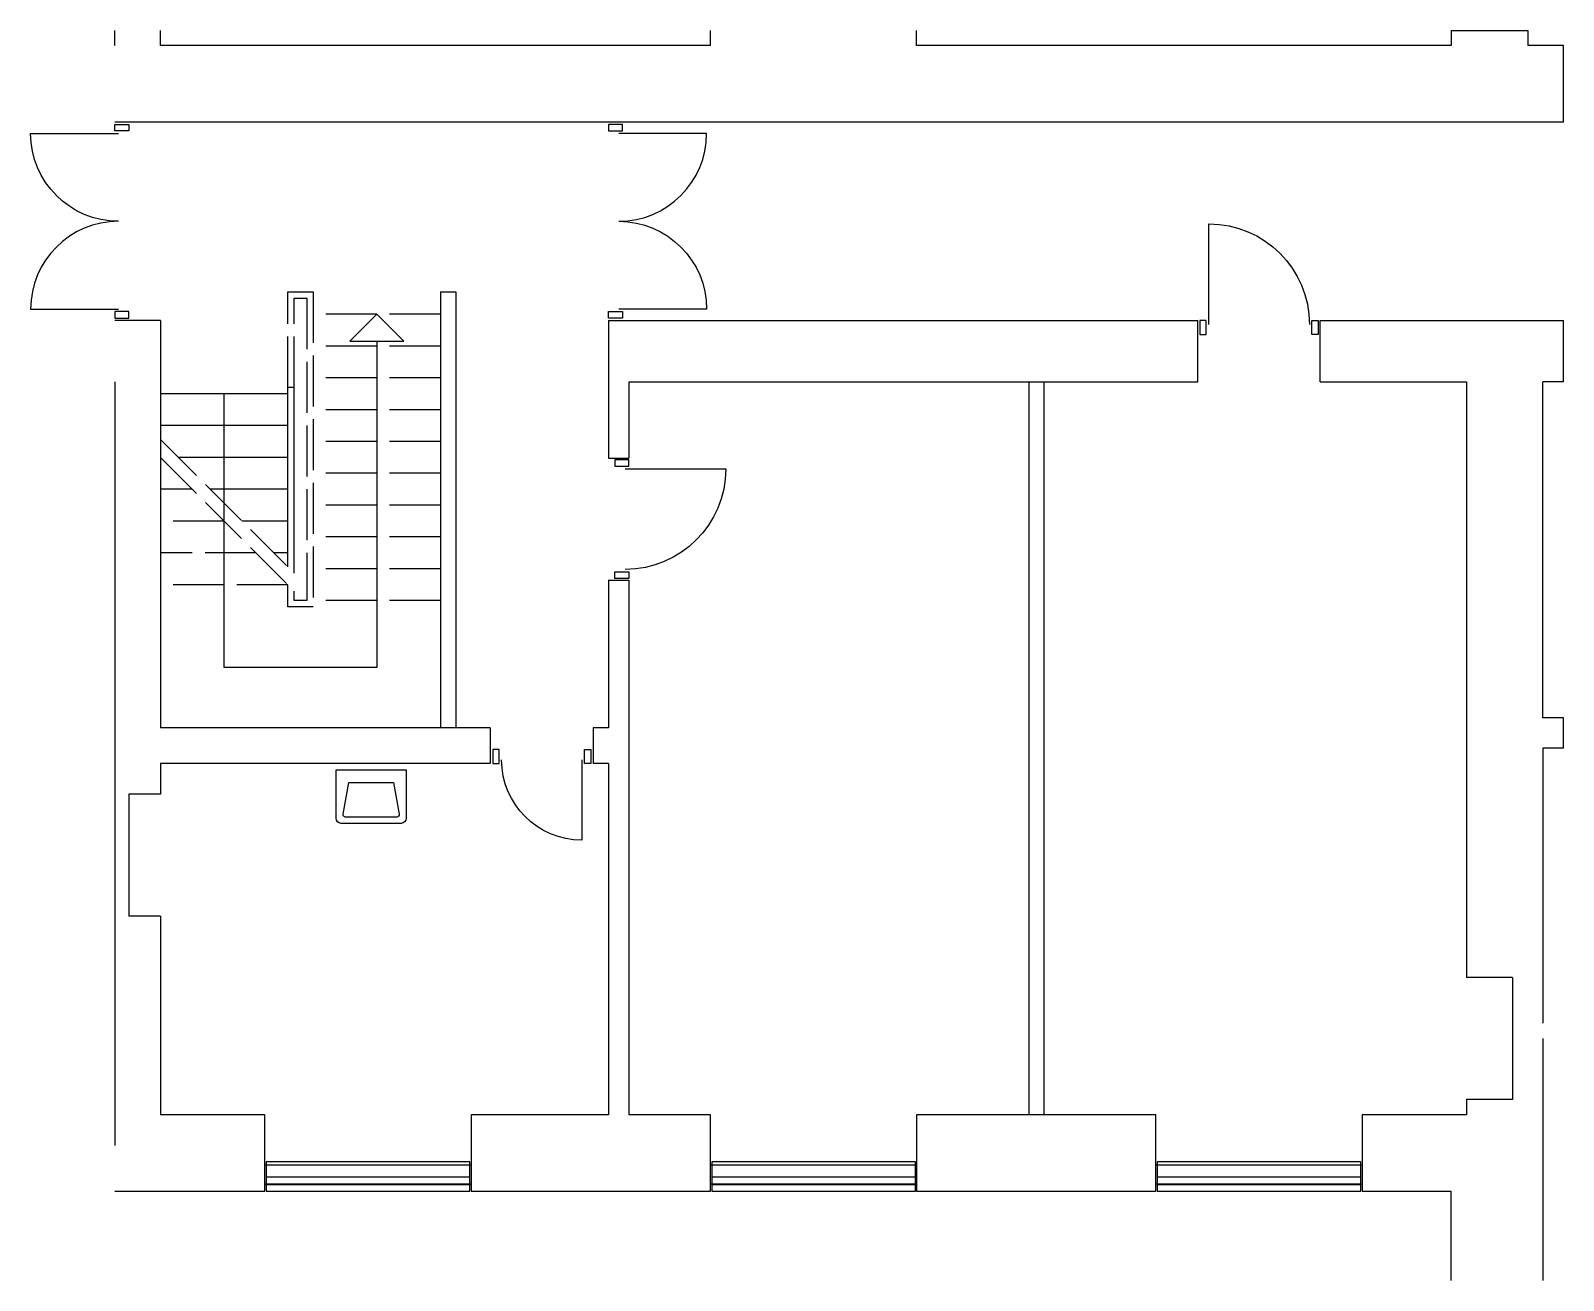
# Model space of a CAD drawing. Header units: millimetres. Extents: x -139133297 to -139121257, y 257886186 to 257896004.
import ezdxf

# ---------------------------------------------------------------- set-up
doc = ezdxf.new("R2010")
doc.units = ezdxf.units.MM
doc.header["$LTSCALE"] = 100
doc.linetypes.add('HIDDEN', pattern=[5, 4, -1])
for name, color, linetype in [('A21----', 7, 'Continuous'), ('A21-B--', 7, 'Continuous'), ('a22--l-', 1, 'Continuous'), ('A22--U-', 3, 'Continuous'), ('A22-U--', 3, 'Continuous'), ('A24----', 1, 'Continuous'), ('A314---', 1, 'Continuous'), ('A314-S-', 8, 'Continuous'), ('A321---', 1, 'Continuous'), ('A59----', 2, 'Continuous')]:
    doc.layers.add(name, color=color, linetype=linetype)

# ---------------------------------------------------------------- blocks, each defined once
blk = doc.blocks.new('V162')
for p, q in [((1610, 110), (9.999999999998181, 110)), ((1610, 50), (9.999999999998181, 50))]:
    blk.add_line(p, q)
blk.add_lwpolyline([(1610.000000000007, 7.276e-12), (1610, 230), (9.999999999998181, 230), (9.999999999998181, -7.276e-12)], close=True)
blk = doc.blocks.new('V162A3')
for p, q in [((1620, 204.9999999999927), (0, 204.9999999999927)), ((1620, 54.99999999998909), (0, 54.99999999998909))]:
    blk.add_line(p, q)
blk = doc.blocks.new('PIL')
for p, q in [((0, 0), (-212.1320343559637, -212.1320343559637)), ((0, 7.276e-12), (212.1320343559637, -212.1320343559564)), ((-212.1320343559637, -212.1320343559637), (212.1320343559746, -212.1320343559637))]:
    blk.add_line(p, q)
blk = doc.blocks.new('D96H')
for points in [[(-945, 110), (-895, 110), (-895, 0), (-945, 0)], [(-15, 0), (-15, 110), (-65, 110), (-65, 0)]]:
    blk.add_lwpolyline(points, close=True)
blk.add_lwpolyline([(-85, 30), (-85, -760, -0.4142135623730951), (-875, 30)], format="xyb")
blk = doc.blocks.new('DD156')
for points in [[(20, 110), (70, 110), (70, 0), (20, 0)], [(1540, 0), (1540, 110), (1490, 110), (1490, 0)]]:
    blk.add_lwpolyline(points, close=True)
for points in [[(779.9999999999964, 30, -0.4142135623730951), (89.99999999999363, -660.0000000000036), (89.99999999999363, 30)], [(779.9999999999973, 30, 0.4142135623730951), (1470, -660.0000000000036), (1470, 30)]]:
    blk.add_lwpolyline(points, format="xyb")
blk = doc.blocks.new('HV')
for points in [[(-235, -470, -0.4142135623730951), (-275, -430), (-275, -50), (275, -50), (275, -430, -0.4142135623730951), (235, -470)], [(-200.9562515292782, -420, -0.4689210488120354), (-220.6218916289799, -396.3582147963461), (-175, -150), (175, -150), (220.6218916289799, -396.3582147963461, -0.4689210488120356), (200.9562515292782, -420)]]:
    blk.add_lwpolyline(points, format="xyb", close=True)
blk = doc.blocks.new('D81H')
for points in [[(-790, 0.0424046834014007), (-740, 0.0424046834014007), (-740, 110.0424046834014), (-790, 110.0424046834014)], [(-70, 110.0424046834014), (-20, 110.0424046834014), (-20, 0.0424046834014007), (-70, 0.0424046834014007)]]:
    blk.add_lwpolyline(points, close=True)
blk.add_lwpolyline([(-90, 28.39798818088457), (-90, -601.6020118191154, -0.4142135623730951), (-720, 28.39798818088457)], format="xyb")

msp = doc.modelspace()

# ---------------------------------------------------------------- linework, layer by layer
msp.add_line((-139122137.2756885, 257896003.8344595), (-139121537.2756885, 257896003.8344595))
at = {"layer": 'A21----'}
for p, q in [((-139121257.2756885, 257895286.1782944), (-139132637.2756885, 257895286.1782944)), ((-139132277.2756885, 257893726.1782944), (-139132637.2756885, 257893726.1782944)), ((-139132277.2756885, 257893726.1782944), (-139132277.2756885, 257890526.1782944)), ((-139132637.2756885, 257893246.1782944), (-139132637.2756885, 257887246.1782944)), ((-139122017.2756885, 257893246.1782944), (-139122017.2756885, 257888566.1782944)), ((-139121417.2756885, 257890606.1782944), (-139121417.2756885, 257893246.1782945)), ((-139121257.2756885, 257890606.1782944), (-139121417.2756885, 257890606.1782944)), ((-139121257.2756885, 257890366.1782944), (-139121257.2756885, 257890606.1782944)), ((-139121417.2756885, 257890366.1782944), (-139121417.2756885, 257888206.1782944)), ((-139121257.2756885, 257890366.1782944), (-139121417.2756885, 257890366.1782944)), ((-139132277.2756885, 257890246.1782944), (-139132277.2756885, 257890006.1782944)), ((-139132277.2756885, 257890006.1782944), (-139132527.2756885, 257890006.1782944)), ((-139132527.2756885, 257890006.1782944), (-139132527.2756885, 257889046.1782944)), ((-139132277.2756885, 257889046.1782944), (-139132527.2756885, 257889046.1782944)), ((-139132277.2756885, 257889046.1782944), (-139132277.2756885, 257887486.1782944)), ((-139121657.2756885, 257888566.1782944), (-139122017.2756885, 257888566.1782944)), ((-139121657.2756885, 257888566.1782944), (-139121657.2756885, 257887606.1782944)), ((-139121417.2756885, 257888086.1782944), (-139121417.2756885, 257886186.1782944)), ((-139121657.2756885, 257887606.1782944), (-139122017.2756885, 257887606.1782944)), ((-139122017.2756885, 257887606.1782944), (-139122017.2756885, 257887486.1782944)), ((-139131457.2756885, 257887486.1782944), (-139132277.2756885, 257887486.1782944)), ((-139131457.2756885, 257886886.1782944), (-139131457.2756885, 257887486.1782944)), ((-139128757.2756885, 257887486.1782944), (-139129837.2756885, 257887486.1782944)), ((-139129837.2756885, 257887486.1782944), (-139129837.2756885, 257887486.1782944)), ((-139129837.2756885, 257887486.1782944), (-139129837.2756885, 257886886.1782944)), ((-139127957.2756885, 257887486.1782944), (-139128597.2756885, 257887486.1782944)), ((-139127957.2756885, 257886886.1782944), (-139127957.2756885, 257887486.1782944)), ((-139122837.2756885, 257887486.1782944), (-139122837.2756885, 257886886.1782944)), ((-139122837.2756885, 257887486.1782944), (-139122837.2756885, 257887486.1782944)), ((-139122017.2756885, 257887486.1782944), (-139122837.2756885, 257887486.1782944)), ((-139132637.2756885, 257886886.1782944), (-139131457.2756885, 257886886.1782944)), ((-139129837.2756885, 257886886.1782944), (-139127957.2756885, 257886886.1782944)), ((-139122837.2756885, 257886886.1782944), (-139122137.2756885, 257886886.1782944)), ((-139122137.2756885, 257886186.1782944), (-139122137.2756885, 257886886.1782944))]:
    msp.add_line(p, q, dxfattribs=at)
msp.add_lwpolyline([(-139126337.2756885, 257887486.1782944), (-139126337.2756885, 257886886.1782944), (-139124457.2756885, 257886886.1782944), (-139124457.2756885, 257887486.1782944), (-139126337.2756885, 257887486.1782944)], close=True, dxfattribs=at)
at = {"layer": 'A21-B--'}
for p, q in [((-139132637.2756885, 257895886.1782944), (-139132637.2756885, 257896003.8344595)), ((-139132277.2756885, 257895886.1782944), (-139132277.2756885, 257896003.8344595)), ((-139127957.2756885, 257895886.1782944), (-139127957.2756885, 257896003.8344595)), ((-139126337.2756885, 257895886.1782944), (-139126337.2756885, 257896003.8344595)), ((-139122137.2756885, 257896003.8344595), (-139122137.2756885, 257895886.1782944)), ((-139121537.2756885, 257896003.8344595), (-139121537.2756885, 257895886.1782944)), ((-139127957.2756885, 257895886.1782944), (-139132277.2756885, 257895886.1782944)), ((-139122137.2756885, 257895886.1782944), (-139126337.2756885, 257895886.1782944)), ((-139121257.2756885, 257895886.1782944), (-139121537.2756885, 257895886.1782944)), ((-139121257.2756885, 257895286.1782944), (-139121257.2756885, 257895886.1782944))]:
    msp.add_line(p, q, dxfattribs=at)
at = {"layer": 'a22--l-'}
for p, q in [((-139130077.2756885, 257893951.1782944), (-139129957.2756885, 257893951.1782944)), ((-139130077.2756885, 257893951.1782944), (-139130077.2756885, 257890526.1782944)), ((-139129957.2756885, 257893951.1782944), (-139129957.2756885, 257890526.1782944)), ((-139125457.2756885, 257893246.1782944), (-139125457.2756885, 257887486.1782944)), ((-139125337.2756885, 257893246.1782944), (-139125337.2756885, 257887486.1782944))]:
    msp.add_line(p, q, dxfattribs=at)
at = {"layer": 'A22--U-'}
for p, q in [((-139128757.2756885, 257893726.1782944), (-139128757.2756885, 257892646.1782944)), ((-139128757.2756885, 257893726.1782944), (-139124127.2756885, 257893726.1782944)), ((-139124127.2756885, 257893246.1782944), (-139124127.2756885, 257893726.1782944)), ((-139123167.2756885, 257893246.1782944), (-139123167.2756885, 257893726.1782944)), ((-139123167.2756885, 257893726.1782944), (-139121257.2756885, 257893726.1782944)), ((-139128597.2756885, 257893246.1782944), (-139128597.2756885, 257892646.1782944)), ((-139128597.2756885, 257893246.1782944), (-139124127.2756885, 257893246.1782944)), ((-139123167.2756885, 257893246.1782944), (-139122017.2756885, 257893246.1782944)), ((-139128757.2756885, 257892646.1782944), (-139128597.2756885, 257892646.1782944)), ((-139128757.2756885, 257891686.1782944), (-139128757.2756885, 257890526.1782944)), ((-139128757.2756885, 257891686.1782944), (-139128597.2756885, 257891686.1782944)), ((-139128597.2756885, 257891686.1782944), (-139128597.2756885, 257887486.1782944)), ((-139129687.2756885, 257890526.1782944), (-139132277.2756885, 257890526.1782944)), ((-139129687.2756885, 257890526.1782944), (-139129687.2756885, 257890246.1782944)), ((-139128877.2756885, 257890526.1782944), (-139128877.2756885, 257890246.1782944)), ((-139128757.2756885, 257890526.1782944), (-139128877.2756885, 257890526.1782944)), ((-139129687.2756885, 257890246.1782944), (-139132277.2756885, 257890246.1782944)), ((-139128757.2756885, 257890246.1782944), (-139128877.2756885, 257890246.1782944)), ((-139128757.2756885, 257890246.1782944), (-139128757.2756885, 257887486.1782944))]:
    msp.add_line(p, q, dxfattribs=at)
at = {"layer": 'A22-U--'}
for q in [(-139121257.2756885, 257893726.1782944), (-139121417.2756885, 257893246.1782945)]:
    msp.add_line((-139121257.2756885, 257893246.1782944), q, dxfattribs=at)
at = {"layer": 'A24----', "linetype": 'HIDDEN'}
for p, q in [((-139130077.2756885, 257893776.1782944), (-139131077.2756885, 257893776.1782944)), ((-139130077.2756885, 257893526.1782944), (-139131077.2756885, 257893526.1782944)), ((-139130077.2756885, 257893276.1782944), (-139131077.2756885, 257893276.1782944)), ((-139130077.2756885, 257893026.1782944), (-139131077.2756885, 257893026.1782944)), ((-139132277.2756885, 257892792.5996507), (-139131227.2756885, 257891742.5996507)), ((-139130077.2756885, 257892776.1782944), (-139131077.2756885, 257892776.1782944)), ((-139132277.2756885, 257892651.1782944), (-139131227.2756885, 257891601.1782944)), ((-139130077.2756885, 257892526.1782944), (-139131077.2756885, 257892526.1782944)), ((-139132027.2756885, 257892401.1782944), (-139132277.2756885, 257892401.1782944)), ((-139130077.2756885, 257892276.1782944), (-139131077.2756885, 257892276.1782944)), ((-139131777.2756885, 257892151.1782944), (-139132277.2756885, 257892151.1782944)), ((-139130077.2756885, 257892026.1782944), (-139131077.2756885, 257892026.1782944)), ((-139131527.2756885, 257891901.1782944), (-139132277.2756885, 257891901.1782944)), ((-139130077.2756885, 257891776.1782944), (-139131077.2756885, 257891776.1782944)), ((-139131277.2756885, 257891651.1782944), (-139132277.2756885, 257891651.1782944)), ((-139130077.2756885, 257891526.1782944), (-139131077.2756885, 257891526.1782944))]:
    msp.add_line(p, q, dxfattribs=at)
at = {"layer": 'A24----'}
for p, q in [((-139131227.2756885, 257893201.1782944), (-139131277.2756885, 257893201.1782944)), ((-139131277.2756885, 257891792.5996507), (-139131277.2756885, 257893201.1782944)), ((-139131227.2756885, 257891742.5996507), (-139131227.2756885, 257893201.1782944)), ((-139131277.2756885, 257893151.1782944), (-139132277.2756885, 257893151.1782944)), ((-139131277.2756885, 257892901.1782944), (-139132277.2756885, 257892901.1782944)), ((-139131277.2756885, 257892651.1782944), (-139132135.8543322, 257892651.1782944)), ((-139131277.2756885, 257892401.1782944), (-139131885.8543322, 257892401.1782944)), ((-139131277.2756885, 257892151.1782944), (-139131635.8543322, 257892151.1782944)), ((-139131277.2756885, 257891901.1782944), (-139131385.8543322, 257891901.1782944))]:
    msp.add_line(p, q, dxfattribs=at)
at = {"layer": 'A24----', "linetype": 'HIDDEN'}
for points in [[(-139131277.2756885, 257893201.1782944), (-139131277.2756885, 257893951.1782944), (-139131077.2756885, 257893951.1782944), (-139131077.2756885, 257891476.1782944), (-139131277.2756885, 257891476.1782944), (-139131277.2756885, 257891651.1782944)], [(-139131227.2756885, 257893201.1782944), (-139131227.2756885, 257893901.1782944), (-139131127.2756885, 257893901.1782944), (-139131127.2756885, 257891526.1782944), (-139131227.2756885, 257891526.1782944), (-139131227.2756885, 257891601.1782944)]]:
    msp.add_lwpolyline(points, dxfattribs=at)
at = {"layer": 'A24----'}
msp.add_lwpolyline([(-139130577.2756885, 257893564.0462601), (-139130577.2756885, 257891001.1782944), (-139131777.2756885, 257891001.1782944), (-139131777.2756885, 257893151.1782944)], dxfattribs=at)

# ---------------------------------------------------------------- block references
msp.add_blockref('PIL', (-139130577.2756885, 257893776.1782944), dxfattribs=at)
at = {"layer": 'A314---'}
for p in [(-139131457.2756885, 257886886.1782944), (-139127957.2756885, 257886886.1782944), (-139124457.2756885, 257886886.1782944)]:
    msp.add_blockref('V162A3', p, dxfattribs=at)
at = {"layer": 'A314-S-'}
for p in [(-139131457.2756885, 257886886.1782944), (-139127957.2756885, 257886886.1782944), (-139124457.2756885, 257886886.1782944)]:
    msp.add_blockref('V162', p, dxfattribs=at)
at = {"layer": 'A321---'}
for name, p, rotation in [('DD156', (-139132637.2756885, 257895286.1782944), 270), ('DD156', (-139128647.2756885, 257893726.1782944), 90), ('D96H', (-139124127.2756885, 257893726.1782944), 180), ('D96H', (-139128597.2756885, 257892646.1782944), 90)]:
    msp.add_blockref(name, p, dxfattribs=dict(at, rotation=rotation))
msp.add_blockref('D81H', (-139128877.2756885, 257890246.1782944), dxfattribs=at)
at = {"layer": 'A59----'}
msp.add_blockref('HV', (-139130622.7497291, 257890246.1782944), dxfattribs=at)

doc.saveas('drawing.dxf')
